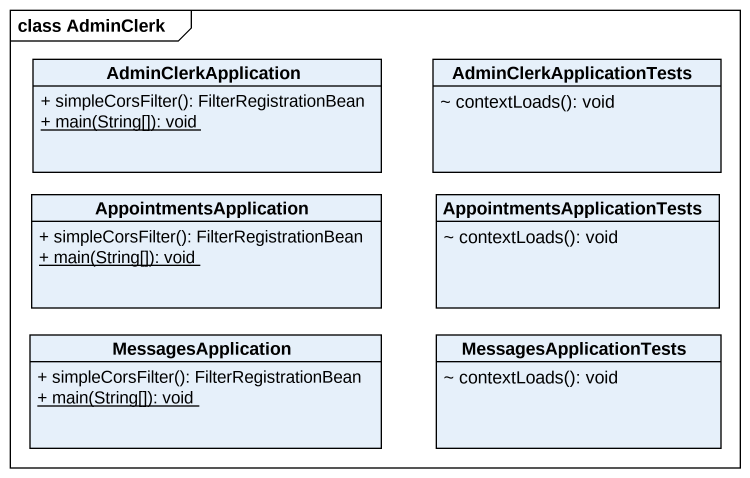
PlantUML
@startuml
mainframe class AdminClerk
hide circle
hide empty members
skinparam classAttributeIconSize 0
class AdminClerkApplication {
  + simpleCorsFilter(): FilterRegistrationBean
  {static} + main(String[]): void
}
class AdminClerkApplicationTests {
  ~ contextLoads(): void
}
class AppointmentsApplication {
  + simpleCorsFilter(): FilterRegistrationBean
  {static} + main(String[]): void
}
class AppointmentsApplicationTests {
  ~ contextLoads(): void
}
class MessagesApplication {
  + simpleCorsFilter(): FilterRegistrationBean
  {static} + main(String[]): void
}
class MessagesApplicationTests {
  ~ contextLoads(): void
}
@enduml
